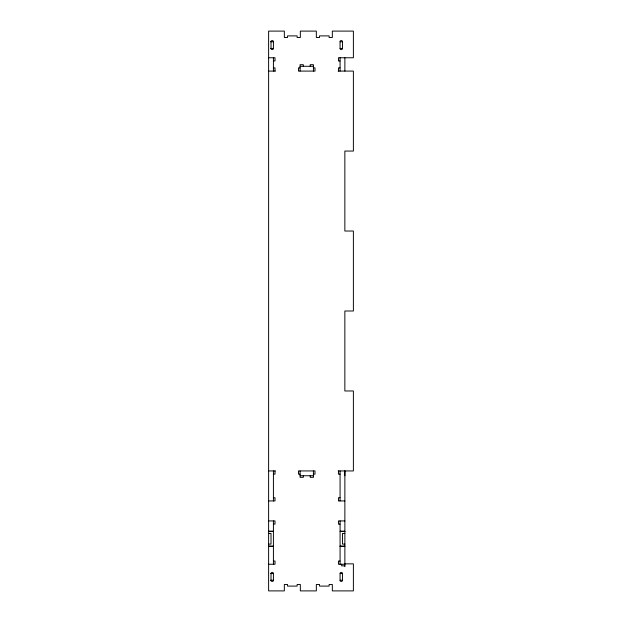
<?xml version="1.0" encoding="UTF-8"?>
<svg xmlns="http://www.w3.org/2000/svg" width="622" height="622" viewBox="0 0 622 622"><rect width="100%" height="100%" fill="white"/><g stroke="black" fill="none" stroke-linecap="round" stroke-linejoin="round"><path stroke-width="0.93" d="M344.876 475.744L344.876 470.94M270.531 41.76L273.416 41.76M340.078 41.76L342.481 41.76M270.531 48.43L273.416 48.43L273.416 41.565A0.902 0.902 0 0 0 273.213 40.998L272.864 40.718A1.399 1.399 0 0 0 271.464 40.78L271.285 40.92A0.917 0.917 0 0 0 271.013 41.565L271.013 48.43A1.197 1.197 0 0 0 272.211 49.628A1.197 1.197 0 0 0 273.416 48.43M340.078 48.43L342.481 48.43L342.458 41.565A0.902 0.902 0 0 0 342.255 40.998L341.906 40.718A1.399 1.399 0 0 0 340.506 40.78L340.327 40.92A0.917 0.917 0 0 0 340.055 41.565L340.055 48.43A1.197 1.197 0 0 0 341.253 49.628A1.197 1.197 0 0 0 342.458 48.43M268.618 57.76L275.01 57.76L275.01 60.956L273.416 60.956M340.055 60.956L338.454 60.956L338.454 57.76L353.382 57.76L353.382 31.1L332.327 31.1L332.327 37.499L329.124 37.499L329.124 35.897L319.529 35.897L319.529 37.499L316.334 37.499L316.334 31.1L300.34 31.1L300.34 37.499L297.137 37.499L297.137 35.897L287.543 35.897L287.543 37.499L284.34 37.499L284.34 31.1L268.618 31.1L268.618 590.9L284.34 590.9L284.34 584.501L287.543 584.501L287.543 586.103L297.137 586.103L297.137 584.501L300.34 584.501L300.34 590.9L316.334 590.9L316.334 584.501L319.529 584.501L319.529 586.103L329.124 586.103L329.124 584.501L332.327 584.501L332.327 590.9L353.382 590.9L353.382 563.859L344.852 563.859M300.084 66.29L313.41 66.29M273.416 67.884L275.01 67.884L275.01 71.087M300.084 67.884L298.482 67.884L298.482 71.087L315.012 71.087L315.012 67.884L313.41 67.884M340.055 67.884L338.454 67.884L338.454 71.087M268.618 71.087L275.305 71.087M338.189 71.087L353.382 71.087L353.382 151.06L344.852 151.06L344.852 231.026L353.382 231.026L353.382 311L344.852 311L344.852 390.974L353.382 390.974L353.382 470.94L338.189 470.94M268.618 470.94L275.305 470.94M273.416 474.143L275.01 474.143L275.01 470.94M300.084 474.143L298.482 474.143L298.482 470.94L315.012 470.94L315.012 474.143L313.41 474.143M340.055 474.143L338.454 474.143L338.454 470.94M300.084 475.744L313.41 475.744M273.416 497.732L275.01 497.732L275.01 500.935L268.618 500.935M340.055 497.732L338.454 497.732L338.454 500.935L344.876 500.935M268.618 520.925L275.01 520.925L275.01 524.121L273.416 524.121M344.876 520.925L338.454 520.925L338.454 524.121L340.055 524.121M268.618 533.443L271.013 533.443L271.013 544.102L268.618 544.102M344.876 533.443L342.481 533.443L342.481 544.102L344.876 544.102M268.618 546.194L273.416 546.194M340.078 546.194L344.876 546.194M268.618 546.264L273.416 546.264M340.078 546.264L344.876 546.264M273.416 561.044L275.01 561.044L275.01 564.24L268.618 564.24M340.055 561.044L338.454 561.044L338.454 564.24L344.876 564.24M344.852 565.841L341.657 565.841L341.657 564.24M270.531 573.57L273.416 573.57L273.416 580.435A0.917 0.917 0 0 1 273.136 581.08L272.965 581.22A1.399 1.399 0 0 1 271.565 581.275L271.215 581.002A0.902 0.902 0 0 1 271.013 580.435L271.013 573.57A1.197 1.197 0 0 1 272.211 572.372A1.197 1.197 0 0 1 273.416 573.57M340.078 573.57L342.481 573.57L342.458 580.435A0.917 0.917 0 0 1 342.178 581.08L342.007 581.22A1.399 1.399 0 0 1 340.607 581.275L340.257 581.002A0.902 0.902 0 0 1 340.055 580.435L340.078 573.57A1.197 1.197 0 0 1 341.253 572.372A1.197 1.197 0 0 1 342.458 573.57M270.531 580.24L273.416 580.24M340.078 580.24L342.481 580.24M344.876 57.76L344.876 71.087M344.868 470.94L344.876 566.642M340.078 57.76L340.071 71.087M340.071 470.94L340.078 500.935M340.078 520.925L340.078 564.24M313.41 71.087L313.41 64.688L310.215 64.688L310.215 66.29M313.41 470.94L313.41 477.338L310.215 477.338L310.215 475.744M303.279 66.29L303.279 64.688L300.084 64.688L300.084 71.087M303.279 475.744L303.279 477.338L300.084 477.338L300.084 470.94M273.416 57.76L273.416 71.087M273.423 470.94L273.416 500.935M273.416 520.925L273.416 564.24M273.416 531.281L268.618 531.281L273.416 531.351M344.876 531.281L340.078 531.281L344.876 531.351"/></g></svg>
